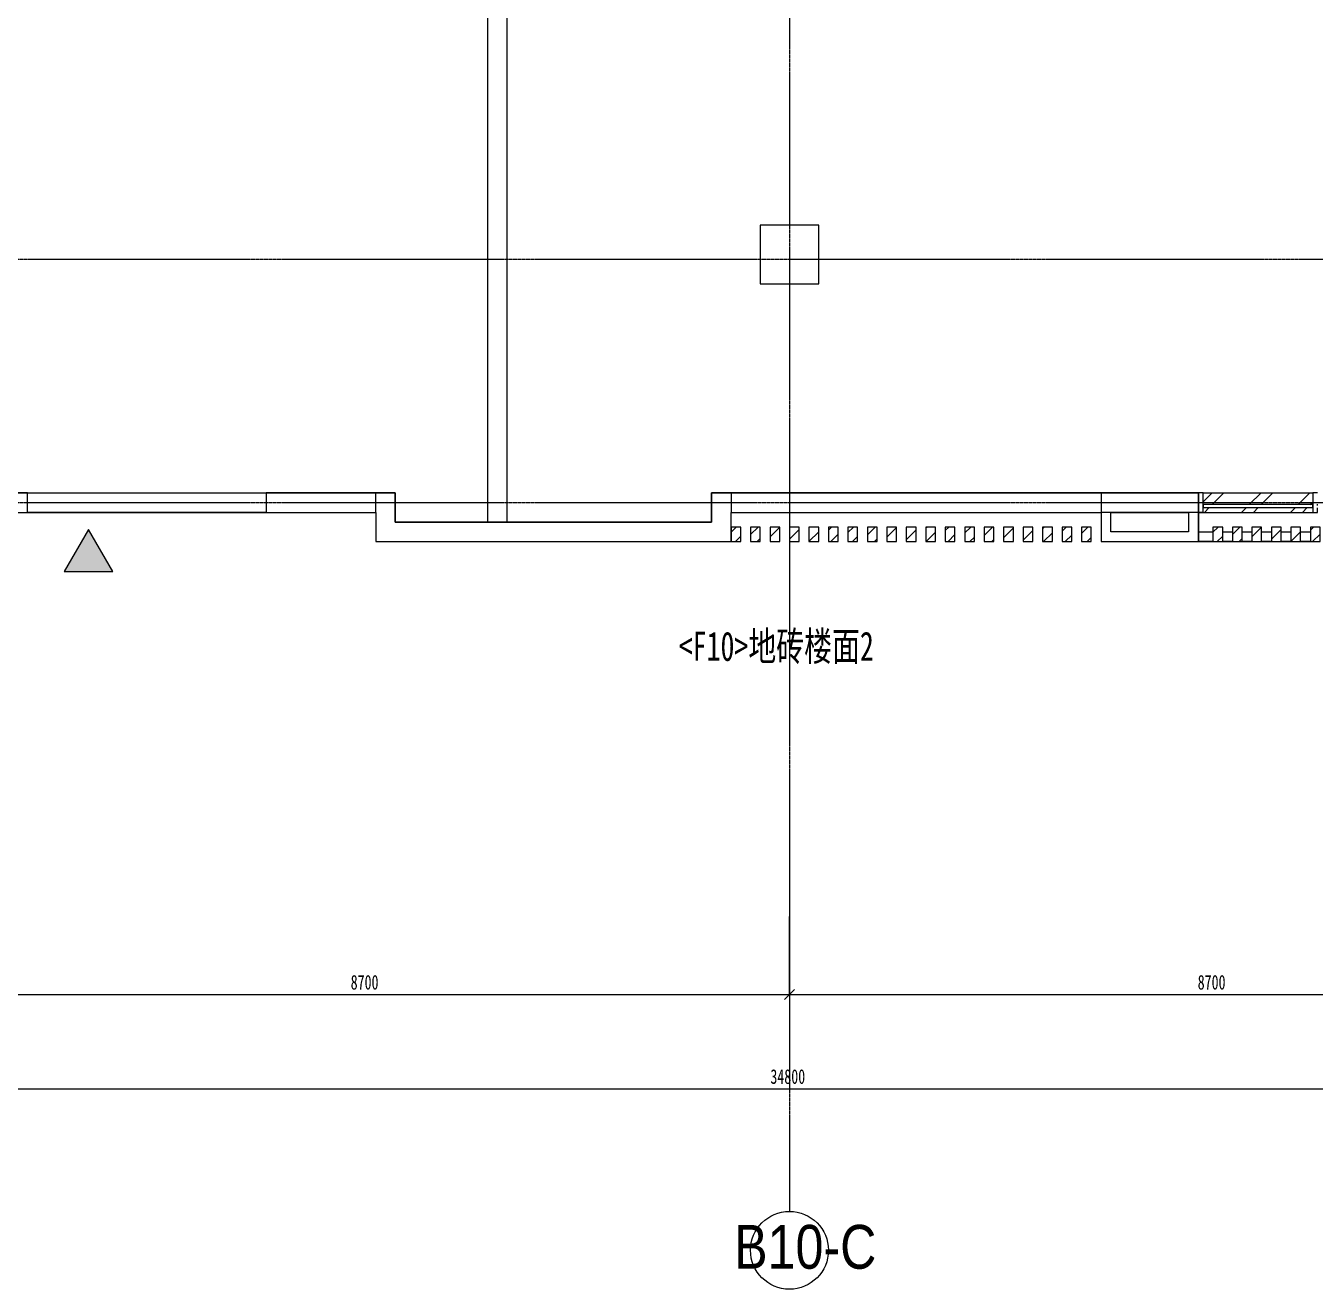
# Model space of a CAD drawing. Header units: millimetres. Extents: x 147592 to 201688, y -27981 to 8299.
# Drawn here: x 166156 to 179400, y -27981 to -15000 of the extents above; entities that cross this region are included whole.
import ezdxf

# ---------------------------------------------------------------- set-up
doc = ezdxf.new("R2010")
doc.units = ezdxf.units.MM
doc.linetypes.add('轴网线', pattern=[22.24, 12.7, -3.18, 3.18, -3.18])
for name, color, linetype, lineweight in [('A-____-____-DIMS', 7, 'Continuous', 5), ('A-____-____-DIMS-100', 7, 'Continuous', 5), ('A-DETL-GENF-OTLN', 7, 'Continuous', 5), ('A-FLOR-____-IDEN', 7, 'Continuous', 5), ('A-GENM-____-OTLN', 7, 'Continuous', 5), ('A-GLAZ-CURT-MCUT', 7, 'Continuous', 5), ('A-GLAZ-CWMG-MCUT', 7, 'Continuous', 13), ('A-GLAZ-CWMG-OTLN', 7, 'Continuous', 5), ('A-WALL-____-MCUT', 7, 'Continuous', 13), ('A-WALL-____-OTLN', 7, 'Continuous', 13), ('I-WALL-____-OTLN', 7, 'Continuous', 13), ('S-COLS-____-MCUT', 7, 'Continuous', 5), ('S-GRID-____-IDEN', 7, 'Continuous', 5), ('S-GRID-____-OTLN', 7, 'Continuous', 5)]:
    doc.layers.add(name, color=color, linetype=linetype, lineweight=lineweight)
doc.layers.add('A-FLOR-____-OTLN', color=7, linetype='Continuous', lineweight=13, true_color=0x007f00)
doc.styles.add('TJ_FangSong_Narrow', font='', dxfattribs={"height": 450})
doc.styles.add('仿宋', font='', dxfattribs={"width": 0.7, "height": 300})
doc.styles.add('仿宋_1', font='', dxfattribs={"width": 0.7, "height": 150})
doc.styles.get('TJ_FangSong_Narrow').set_extended_font_data('TJ_FangSong_Narrow')
doc.styles.get('仿宋').set_extended_font_data('FangSong')
doc.styles.get('仿宋_1').set_extended_font_data('FangSong')
doc.dimstyles.new('对角线_-_1_5mm_仿宋_1', dxfattribs={"dimscale": 304.8, "dimtxt": 193.128667, "dimasz": 0.328084, "dimexe": 0.82021, "dimexo": 0.0625, "dimgap": 0.065617, "dimtad": 1, "dimdec": 0, "dimdsep": 46, "dimtxsty": '仿宋_1', "dimblk1": 'OBLIQUE', "dimblk2": 'OBLIQUE', "dimsah": 1, "dimcen": 0.09, "dimdle": 0.656168, "dimazin": 0, "dimtfac": 1, "dimtdec": 4, "dimtix": 1, "dimtmove": 0, "dimatfit": 3, "dimfxl": 2.624672, "dimfxlon": 1, "dimtvp": 1, "dimtolj": 1, "dimtzin": 0, "dimarcsym": 2})
pattern_1 = [(45, (0, 0), (-251.4472, 251.4472), []), (45, (0, 381), (-251.4472, 251.4472), [])]

# ---------------------------------------------------------------- blocks, each defined once
blk = doc.blocks.new('矩形竖梃 - 100_100mm 木色铝方通-3120508-二层给排水_消防平面图')
at = {"layer": 'A-GLAZ-CWMG-OTLN', "true_color": 0x515151}
h = blk.add_hatch(dxfattribs=at)
h.set_pattern_fill('FP_1', color=251, style=0, pattern_type=2)
h.set_pattern_definition([(135, (177050.01, 20300), (-70.71068, -70.71068), [])])
h.paths.add_polyline_path([(-50, 0), (-50, 150), (50, 150), (50, 0)], flags=0)
at = {"layer": 'A-GLAZ-CWMG-MCUT', "color": 251, "lineweight": 5, "true_color": 0x515151}
for p, q in [((-50, 150), (50, 150)), ((-50, 0), (-50, 150)), ((50, 150), (50, 0)), ((50, 0), (-50, 0))]:
    blk.add_line(p, q, dxfattribs=at)
blk = doc.blocks.new('矩形竖梃 - 100_100mm 木色铝方通-V1-二层给排水_消防平面图')
at = {"layer": 'A-GLAZ-CWMG-OTLN', "true_color": 0x515151}
h = blk.add_hatch(dxfattribs=at)
h.set_pattern_fill('FP_2', color=251, style=0, pattern_type=2)
h.set_pattern_definition([(135, (176850.01, 20300), (-70.71068, -70.71068), [])])
h.paths.add_polyline_path([(-50, 0), (-50, 150), (50, 150), (50, 0)], flags=0)
at = {"layer": 'A-GLAZ-CWMG-MCUT', "color": 251, "lineweight": 5, "true_color": 0x515151}
for p, q in [((-50, 150), (50, 150)), ((-50, 0), (-50, 150)), ((50, 150), (50, 0)), ((50, 0), (-50, 0))]:
    blk.add_line(p, q, dxfattribs=at)
blk = doc.blocks.new('矩形竖梃 - 100_100mm 木色铝方通-V2-二层给排水_消防平面图')
at = {"layer": 'A-GLAZ-CWMG-OTLN', "true_color": 0x515151}
h = blk.add_hatch(dxfattribs=at)
h.set_pattern_fill('FP_3', color=251, style=0, pattern_type=2)
h.set_pattern_definition([(135, (176650.01, 20300), (-70.71068, -70.71068), [])])
h.paths.add_polyline_path([(-50, 0), (-50, 150), (50, 150), (50, 0)], flags=0)
at = {"layer": 'A-GLAZ-CWMG-MCUT', "color": 251, "lineweight": 5, "true_color": 0x515151}
for p, q in [((-50, 150), (50, 150)), ((-50, 0), (-50, 150)), ((50, 150), (50, 0)), ((50, 0), (-50, 0))]:
    blk.add_line(p, q, dxfattribs=at)
blk = doc.blocks.new('矩形竖梃 - 100_100mm 木色铝方通-V3-二层给排水_消防平面图')
at = {"layer": 'A-GLAZ-CWMG-OTLN', "true_color": 0x515151}
h = blk.add_hatch(dxfattribs=at)
h.set_pattern_fill('FP_4', color=251, style=0, pattern_type=2)
h.set_pattern_definition([(135, (176450.01, 20300), (-70.71068, -70.71068), [])])
h.paths.add_polyline_path([(-50, 0), (-50, 150), (50, 150), (50, 0)], flags=0)
at = {"layer": 'A-GLAZ-CWMG-MCUT', "color": 251, "lineweight": 5, "true_color": 0x515151}
for p, q in [((-50, 150), (50, 150)), ((-50, 0), (-50, 150)), ((50, 150), (50, 0)), ((50, 0), (-50, 0))]:
    blk.add_line(p, q, dxfattribs=at)
blk = doc.blocks.new('矩形竖梃 - 100_100mm 木色铝方通-V4-二层给排水_消防平面图')
at = {"layer": 'A-GLAZ-CWMG-OTLN', "true_color": 0x515151}
h = blk.add_hatch(dxfattribs=at)
h.set_pattern_fill('FP_5', color=251, style=0, pattern_type=2)
h.set_pattern_definition([(135, (176250.01, 20300), (-70.71068, -70.71068), [])])
h.paths.add_polyline_path([(-50, 0), (-50, 150), (50, 150), (50, 0)], flags=0)
at = {"layer": 'A-GLAZ-CWMG-MCUT', "color": 251, "lineweight": 5, "true_color": 0x515151}
for p, q in [((-50, 150), (50, 150)), ((-50, 0), (-50, 150)), ((50, 150), (50, 0)), ((50, 0), (-50, 0))]:
    blk.add_line(p, q, dxfattribs=at)
blk = doc.blocks.new('矩形竖梃 - 100_100mm 木色铝方通-V5-二层给排水_消防平面图')
at = {"layer": 'A-GLAZ-CWMG-OTLN', "true_color": 0x515151}
h = blk.add_hatch(dxfattribs=at)
h.set_pattern_fill('FP_6', color=251, style=0, pattern_type=2)
h.set_pattern_definition([(135, (176050.01, 20300), (-70.71068, -70.71068), [])])
h.paths.add_polyline_path([(-50, 0), (-50, 150), (50, 150), (50, 0)], flags=0)
at = {"layer": 'A-GLAZ-CWMG-MCUT', "color": 251, "lineweight": 5, "true_color": 0x515151}
for p, q in [((-50, 150), (50, 150)), ((-50, 0), (-50, 150)), ((50, 150), (50, 0)), ((50, 0), (-50, 0))]:
    blk.add_line(p, q, dxfattribs=at)
blk = doc.blocks.new('矩形竖梃 - 100_100mm 木色铝方通-V6-二层给排水_消防平面图')
at = {"layer": 'A-GLAZ-CWMG-OTLN', "true_color": 0x515151}
h = blk.add_hatch(dxfattribs=at)
h.set_pattern_fill('FP_7', color=251, style=0, pattern_type=2)
h.set_pattern_definition([(135, (175850.01, 20300), (-70.71068, -70.71068), [])])
h.paths.add_polyline_path([(-50, 0), (-50, 150), (50, 150), (50, 0)], flags=0)
at = {"layer": 'A-GLAZ-CWMG-MCUT', "color": 251, "lineweight": 5, "true_color": 0x515151}
for p, q in [((-50, 150), (50, 150)), ((-50, 0), (-50, 150)), ((50, 150), (50, 0)), ((50, 0), (-50, 0))]:
    blk.add_line(p, q, dxfattribs=at)
blk = doc.blocks.new('矩形竖梃 - 100_100mm 木色铝方通-V7-二层给排水_消防平面图')
at = {"layer": 'A-GLAZ-CWMG-OTLN', "true_color": 0x515151}
h = blk.add_hatch(dxfattribs=at)
h.set_pattern_fill('FP_8', color=251, style=0, pattern_type=2)
h.set_pattern_definition([(135, (175650.01, 20300), (-70.71068, -70.71068), [])])
h.paths.add_polyline_path([(-50, 0), (-50, 150), (50, 150), (50, 0)], flags=0)
at = {"layer": 'A-GLAZ-CWMG-MCUT', "color": 251, "lineweight": 5, "true_color": 0x515151}
for p, q in [((-50, 150), (50, 150)), ((-50, 0), (-50, 150)), ((50, 150), (50, 0)), ((50, 0), (-50, 0))]:
    blk.add_line(p, q, dxfattribs=at)
blk = doc.blocks.new('矩形竖梃 - 100_100mm 木色铝方通-V8-二层给排水_消防平面图')
at = {"layer": 'A-GLAZ-CWMG-OTLN', "true_color": 0x515151}
h = blk.add_hatch(dxfattribs=at)
h.set_pattern_fill('FP_9', color=251, style=0, pattern_type=2)
h.set_pattern_definition([(135, (175450.01, 20300), (-70.71068, -70.71068), [])])
h.paths.add_polyline_path([(-50, 0), (-50, 150), (50, 150), (50, 0)], flags=0)
at = {"layer": 'A-GLAZ-CWMG-MCUT', "color": 251, "lineweight": 5, "true_color": 0x515151}
for p, q in [((-50, 150), (50, 150)), ((-50, 0), (-50, 150)), ((50, 150), (50, 0)), ((50, 0), (-50, 0))]:
    blk.add_line(p, q, dxfattribs=at)
blk = doc.blocks.new('矩形竖梃 - 100_100mm 木色铝方通-V9-二层给排水_消防平面图')
at = {"layer": 'A-GLAZ-CWMG-OTLN', "true_color": 0x515151}
h = blk.add_hatch(dxfattribs=at)
h.set_pattern_fill('FP_10', color=251, style=0, pattern_type=2)
h.set_pattern_definition([(135, (175250.01, 20300), (-70.71068, -70.71068), [])])
h.paths.add_polyline_path([(-50, 0), (-50, 150), (50, 150), (50, 0)], flags=0)
at = {"layer": 'A-GLAZ-CWMG-MCUT', "color": 251, "lineweight": 5, "true_color": 0x515151}
for p, q in [((-50, 150), (50, 150)), ((-50, 0), (-50, 150)), ((50, 150), (50, 0)), ((50, 0), (-50, 0))]:
    blk.add_line(p, q, dxfattribs=at)
blk = doc.blocks.new('矩形竖梃 - 100_100mm 木色铝方通-V10-二层给排水_消防平面图')
at = {"layer": 'A-GLAZ-CWMG-OTLN', "true_color": 0x515151}
h = blk.add_hatch(dxfattribs=at)
h.set_pattern_fill('FP_11', color=251, style=0, pattern_type=2)
h.set_pattern_definition([(135, (175050.01, 20300), (-70.71068, -70.71068), [])])
h.paths.add_polyline_path([(-50, 0), (-50, 150), (50, 150), (50, 0)], flags=0)
at = {"layer": 'A-GLAZ-CWMG-MCUT', "color": 251, "lineweight": 5, "true_color": 0x515151}
for p, q in [((-50, 150), (50, 150)), ((-50, 0), (-50, 150)), ((50, 150), (50, 0)), ((50, 0), (-50, 0))]:
    blk.add_line(p, q, dxfattribs=at)
blk = doc.blocks.new('矩形竖梃 - 100_100mm 木色铝方通-V11-二层给排水_消防平面图')
at = {"layer": 'A-GLAZ-CWMG-OTLN', "true_color": 0x515151}
h = blk.add_hatch(dxfattribs=at)
h.set_pattern_fill('FP_12', color=251, style=0, pattern_type=2)
h.set_pattern_definition([(135, (174850.01, 20300), (-70.71068, -70.71068), [])])
h.paths.add_polyline_path([(-50, 0), (-50, 150), (50, 150), (50, 0)], flags=0)
at = {"layer": 'A-GLAZ-CWMG-MCUT', "color": 251, "lineweight": 5, "true_color": 0x515151}
for p, q in [((-50, 150), (50, 150)), ((-50, 0), (-50, 150)), ((50, 150), (50, 0)), ((50, 0), (-50, 0))]:
    blk.add_line(p, q, dxfattribs=at)
blk = doc.blocks.new('矩形竖梃 - 100_100mm 木色铝方通-V12-二层给排水_消防平面图')
at = {"layer": 'A-GLAZ-CWMG-OTLN', "true_color": 0x515151}
h = blk.add_hatch(dxfattribs=at)
h.set_pattern_fill('FP_13', color=251, style=0, pattern_type=2)
h.set_pattern_definition([(135, (174650.01, 20300), (-70.71068, -70.71068), [])])
h.paths.add_polyline_path([(-50, 0), (-50, 150), (50, 150), (50, 0)], flags=0)
at = {"layer": 'A-GLAZ-CWMG-MCUT', "color": 251, "lineweight": 5, "true_color": 0x515151}
for p, q in [((-50, 150), (50, 150)), ((-50, 0), (-50, 150)), ((50, 150), (50, 0)), ((50, 0), (-50, 0))]:
    blk.add_line(p, q, dxfattribs=at)
blk = doc.blocks.new('矩形竖梃 - 100_100mm 木色铝方通-V13-二层给排水_消防平面图')
at = {"layer": 'A-GLAZ-CWMG-OTLN', "true_color": 0x515151}
h = blk.add_hatch(dxfattribs=at)
h.set_pattern_fill('FP_14', color=251, style=0, pattern_type=2)
h.set_pattern_definition([(135, (174450.01, 20300), (-70.71068, -70.71068), [])])
h.paths.add_polyline_path([(-50, 0), (-50, 150), (50, 150), (50, 0)], flags=0)
at = {"layer": 'A-GLAZ-CWMG-MCUT', "color": 251, "lineweight": 5, "true_color": 0x515151}
for p, q in [((-50, 150), (50, 150)), ((-50, 0), (-50, 150)), ((50, 150), (50, 0)), ((50, 0), (-50, 0))]:
    blk.add_line(p, q, dxfattribs=at)
blk = doc.blocks.new('矩形竖梃 - 100_100mm 木色铝方通-V14-二层给排水_消防平面图')
at = {"layer": 'A-GLAZ-CWMG-OTLN', "true_color": 0x515151}
h = blk.add_hatch(dxfattribs=at)
h.set_pattern_fill('FP_15', color=251, style=0, pattern_type=2)
h.set_pattern_definition([(135, (174250.01, 20300), (-70.71068, -70.71068), [])])
h.paths.add_polyline_path([(-50, 0), (-50, 150), (50, 150), (50, 0)], flags=0)
at = {"layer": 'A-GLAZ-CWMG-MCUT', "color": 251, "lineweight": 5, "true_color": 0x515151}
for p, q in [((-50, 150), (50, 150)), ((-50, 0), (-50, 150)), ((50, 150), (50, 0)), ((50, 0), (-50, 0))]:
    blk.add_line(p, q, dxfattribs=at)
blk = doc.blocks.new('矩形竖梃 - 100_100mm 木色铝方通-V15-二层给排水_消防平面图')
at = {"layer": 'A-GLAZ-CWMG-OTLN', "true_color": 0x515151}
h = blk.add_hatch(dxfattribs=at)
h.set_pattern_fill('FP_16', color=251, style=0, pattern_type=2)
h.set_pattern_definition([(135, (174050.01, 20300), (-70.71068, -70.71068), [])])
h.paths.add_polyline_path([(-50, 0), (-50, 150), (50, 150), (50, 0)], flags=0)
at = {"layer": 'A-GLAZ-CWMG-MCUT', "color": 251, "lineweight": 5, "true_color": 0x515151}
for p, q in [((-50, 150), (50, 150)), ((-50, 0), (-50, 150)), ((50, 150), (50, 0)), ((50, 0), (-50, 0))]:
    blk.add_line(p, q, dxfattribs=at)
blk = doc.blocks.new('矩形竖梃 - 100_100mm 木色铝方通-V16-二层给排水_消防平面图')
at = {"layer": 'A-GLAZ-CWMG-OTLN', "true_color": 0x515151}
h = blk.add_hatch(dxfattribs=at)
h.set_pattern_fill('FP_17', color=251, style=0, pattern_type=2)
h.set_pattern_definition([(135, (173850.01, 20300), (-70.71068, -70.71068), [])])
h.paths.add_polyline_path([(-50, 0), (-50, 150), (50, 150), (50, 0)], flags=0)
at = {"layer": 'A-GLAZ-CWMG-MCUT', "color": 251, "lineweight": 5, "true_color": 0x515151}
for p, q in [((-50, 150), (50, 150)), ((-50, 0), (-50, 150)), ((50, 150), (50, 0)), ((50, 0), (-50, 0))]:
    blk.add_line(p, q, dxfattribs=at)
blk = doc.blocks.new('矩形竖梃 - 100_100mm 木色铝方通-V17-二层给排水_消防平面图')
at = {"layer": 'A-GLAZ-CWMG-OTLN', "true_color": 0x515151}
h = blk.add_hatch(dxfattribs=at)
h.set_pattern_fill('FP_18', color=251, style=0, pattern_type=2)
h.set_pattern_definition([(135, (173650.01, 20300), (-70.71068, -70.71068), [])])
h.paths.add_polyline_path([(-50, 0), (-50, 150), (50, 150), (50, 0)], flags=0)
at = {"layer": 'A-GLAZ-CWMG-MCUT', "color": 251, "lineweight": 5, "true_color": 0x515151}
for p, q in [((-50, 150), (50, 150)), ((-50, 0), (-50, 150)), ((50, 150), (50, 0)), ((50, 0), (-50, 0))]:
    blk.add_line(p, q, dxfattribs=at)
blk = doc.blocks.new('矩形竖梃 - 100_100mm 木色铝方通-V44-二层给排水_消防平面图')
at = {"layer": 'A-GLAZ-CWMG-OTLN', "true_color": 0x515151}
h = blk.add_hatch(dxfattribs=at)
h.set_pattern_fill('FP_46', color=251, style=0, pattern_type=2)
h.set_pattern_definition([(135, (179400.01, 20300), (-70.71068, -70.71068), [])])
h.paths.add_polyline_path([(-50, 0), (-50, 150), (50, 150), (50, 0)], flags=0)
at = {"layer": 'A-GLAZ-CWMG-MCUT', "color": 251, "lineweight": 5, "true_color": 0x515151}
for p, q in [((-50, 150), (50, 150)), ((-50, 0), (-50, 150)), ((50, 150), (50, 0)), ((50, 0), (-50, 0))]:
    blk.add_line(p, q, dxfattribs=at)
blk = doc.blocks.new('矩形竖梃 - 100_100mm 木色铝方通-V45-二层给排水_消防平面图')
at = {"layer": 'A-GLAZ-CWMG-OTLN', "true_color": 0x515151}
h = blk.add_hatch(dxfattribs=at)
h.set_pattern_fill('FP_47', color=251, style=0, pattern_type=2)
h.set_pattern_definition([(135, (179200.01, 20300), (-70.71068, -70.71068), [])])
h.paths.add_polyline_path([(-50, 0), (-50, 150), (50, 150), (50, 0)], flags=0)
at = {"layer": 'A-GLAZ-CWMG-MCUT', "color": 251, "lineweight": 5, "true_color": 0x515151}
for p, q in [((-50, 150), (50, 150)), ((-50, 0), (-50, 150)), ((50, 150), (50, 0)), ((50, 0), (-50, 0))]:
    blk.add_line(p, q, dxfattribs=at)
blk = doc.blocks.new('矩形竖梃 - 100_100mm 木色铝方通-V46-二层给排水_消防平面图')
at = {"layer": 'A-GLAZ-CWMG-OTLN', "true_color": 0x515151}
h = blk.add_hatch(dxfattribs=at)
h.set_pattern_fill('FP_48', color=251, style=0, pattern_type=2)
h.set_pattern_definition([(135, (179000.01, 20300), (-70.71068, -70.71068), [])])
h.paths.add_polyline_path([(-50, 0), (-50, 150), (50, 150), (50, 0)], flags=0)
at = {"layer": 'A-GLAZ-CWMG-MCUT', "color": 251, "lineweight": 5, "true_color": 0x515151}
for p, q in [((-50, 150), (50, 150)), ((-50, 0), (-50, 150)), ((50, 150), (50, 0)), ((50, 0), (-50, 0))]:
    blk.add_line(p, q, dxfattribs=at)
blk = doc.blocks.new('矩形竖梃 - 100_100mm 木色铝方通-V47-二层给排水_消防平面图')
at = {"layer": 'A-GLAZ-CWMG-OTLN', "true_color": 0x515151}
h = blk.add_hatch(dxfattribs=at)
h.set_pattern_fill('FP_49', color=251, style=0, pattern_type=2)
h.set_pattern_definition([(135, (178800.01, 20300), (-70.71068, -70.71068), [])])
h.paths.add_polyline_path([(-50, 0), (-50, 150), (50, 150), (50, 0)], flags=0)
at = {"layer": 'A-GLAZ-CWMG-MCUT', "color": 251, "lineweight": 5, "true_color": 0x515151}
for p, q in [((-50, 150), (50, 150)), ((-50, 0), (-50, 150)), ((50, 150), (50, 0)), ((50, 0), (-50, 0))]:
    blk.add_line(p, q, dxfattribs=at)
blk = doc.blocks.new('矩形竖梃 - 100_100mm 木色铝方通-V48-二层给排水_消防平面图')
at = {"layer": 'A-GLAZ-CWMG-OTLN', "true_color": 0x515151}
h = blk.add_hatch(dxfattribs=at)
h.set_pattern_fill('FP_50', color=251, style=0, pattern_type=2)
h.set_pattern_definition([(135, (178600.01, 20300), (-70.71068, -70.71068), [])])
h.paths.add_polyline_path([(-50, 0), (-50, 150), (50, 150), (50, 0)], flags=0)
at = {"layer": 'A-GLAZ-CWMG-MCUT', "color": 251, "lineweight": 5, "true_color": 0x515151}
for p, q in [((-50, 150), (50, 150)), ((-50, 0), (-50, 150)), ((50, 150), (50, 0)), ((50, 0), (-50, 0))]:
    blk.add_line(p, q, dxfattribs=at)
blk = doc.blocks.new('矩形竖梃 - 100_100mm 木色铝方通-V49-二层给排水_消防平面图')
at = {"layer": 'A-GLAZ-CWMG-OTLN', "true_color": 0x515151}
h = blk.add_hatch(dxfattribs=at)
h.set_pattern_fill('FP_51', color=251, style=0, pattern_type=2)
h.set_pattern_definition([(135, (178400.01, 20300), (-70.71068, -70.71068), [])])
h.paths.add_polyline_path([(-50, 0), (-50, 150), (50, 150), (50, 0)], flags=0)
at = {"layer": 'A-GLAZ-CWMG-MCUT', "color": 251, "lineweight": 5, "true_color": 0x515151}
for p, q in [((-50, 150), (50, 150)), ((-50, 0), (-50, 150)), ((50, 150), (50, 0)), ((50, 0), (-50, 0))]:
    blk.add_line(p, q, dxfattribs=at)
blk = doc.blocks.new('系统嵌板 - TJ玻璃_30-2184563-二层给排水_消防平面图')
at = {"layer": 'A-GLAZ-CURT-MCUT', "color": 251, "true_color": 0x515151}
for p, q in [((562.5, -50), (-562.5, -50)), ((-562.5, -50), (-562.5, -80)), ((-562.5, -80), (562.5, -80)), ((562.5, -80), (562.5, -50))]:
    blk.add_line(p, q, dxfattribs=at)
blk = doc.blocks.new('矩形竖梃 - 50_200mm 长方形-1943585-二层给排水_消防平面图')
at = {"layer": 'A-GLAZ-CWMG-OTLN', "true_color": 0x8b8b8b}
h = blk.add_hatch(dxfattribs=at)
h.set_pattern_fill('FP_122', color=252, style=0, pattern_type=2)
h.set_pattern_definition(pattern_1)
h.paths.add_polyline_path([(179375, -20000), (179375, -19950), (178475, -19950), (178475, -20000)], flags=0)
h.paths.add_polyline_path([(179375, -19920), (179375, -19800), (178475, -19800), (178475, -19920)], flags=0)
at = {"layer": 'A-GLAZ-CWMG-OTLN', "color": 251, "true_color": 0x515151}
for p, q in [((178475, -19800), (179375, -19800)), ((178475, -20000), (179375, -20000))]:
    blk.add_line(p, q, dxfattribs=at)
blk = doc.blocks.new('矩形竖梃 - 50_200mm 长方形-1943304-二层给排水_消防平面图')
at = {"layer": 'A-GLAZ-CWMG-OTLN', "true_color": 0x8b8b8b}
h = blk.add_hatch(dxfattribs=at)
h.set_pattern_fill('FP_121', color=252, style=0, pattern_type=2)
h.set_pattern_definition(pattern_1)
h.paths.add_polyline_path([(178250, -20000), (178475, -20000), (178475, -19950), (178250, -19950)], flags=0)
h.paths.add_polyline_path([(178475, -19920), (178475, -19800), (178250, -19800), (178250, -19920)], flags=0)
at = {"layer": 'A-GLAZ-CWMG-OTLN', "color": 251, "true_color": 0x515151}
for p, q in [((178250, -19800), (178475, -19800)), ((178250, -20000), (178475, -20000))]:
    blk.add_line(p, q, dxfattribs=at)
blk = doc.blocks.new('矩形竖梃 - 50_200mm 长方形-V129-二层给排水_消防平面图')
at = {"layer": 'A-GLAZ-CWMG-MCUT', "color": 251, "lineweight": 5, "true_color": 0x515151}
for p, q in [((-50, 200), (0, 200)), ((-50, 0), (-50, 200)), ((0, 200), (0, 0)), ((0, 0), (-50, 0))]:
    blk.add_line(p, q, dxfattribs=at)
blk = doc.blocks.new('矩形竖梃 - 50_200mm 长方形-V142-二层给排水_消防平面图')
at = {"layer": 'A-GLAZ-CWMG-MCUT', "color": 251, "lineweight": 5, "true_color": 0x515151}
for p, q in [((-25, 200), (25, 200)), ((25, 200), (25, 0)), ((-25, 72.5), (-25, 85)), ((-25, 0), (-25, 47.5)), ((25, 0), (-25, 0))]:
    blk.add_line(p, q, dxfattribs=at)
blk = doc.blocks.new('标记_消防救援窗_平立面联动 - 标记_消防救援窗_平立面联动-1856936-二层给排水_消防平面图')
at = {"layer": 'A-GENM-____-OTLN', "true_color": 0xff8888}
blk.add_hatch(color=11, dxfattribs=at).paths.add_polyline_path([(-250, -933), (250, -933), (0, -500)], flags=0)
at = {"layer": 'A-DETL-GENF-OTLN', "color": 251, "true_color": 0x515151}
for p, q in [((0, -500), (-250, -933)), ((250, -933), (0, -500)), ((-250, -933), (250, -933))]:
    blk.add_line(p, q, dxfattribs=at)
blk = doc.blocks.new('矩形竖梃 - 100_100mm 木色铝方通-V209-二层给排水_消防平面图')
at = {"layer": 'A-GLAZ-CWMG-OTLN', "true_color": 0x515151}
h = blk.add_hatch(dxfattribs=at)
h.set_pattern_fill('FP_176', color=251, style=0, pattern_type=2)
h.set_pattern_definition([(135, (173450.01, 20300), (-70.71068, -70.71068), [])])
h.paths.add_polyline_path([(-50, 0), (-50, 150), (50, 150), (50, 0)], flags=0)
at = {"layer": 'A-GLAZ-CWMG-MCUT', "color": 251, "lineweight": 5, "true_color": 0x515151}
for p, q in [((-50, 150), (50, 150)), ((-50, 0), (-50, 150)), ((50, 150), (50, 0)), ((50, 0), (-50, 0))]:
    blk.add_line(p, q, dxfattribs=at)
blk = doc.blocks.new('DIMBLOCK17-二层给排水_消防平面图')
at = {"layer": 'A-____-____-DIMS-100', "color": 173, "true_color": 0x5151ff}
for p, q in [((165300, -24153), (165300, -25203)), ((165300, -24953), (165300, -24153)), ((174000, -24153), (174000, -25203)), ((174000, -24953), (174000, -24153)), ((165300, -24953), (165250, -25003)), ((165300, -24953), (165350, -24903)), ((165300, -24953), (174000, -24953)), ((174000, -24953), (173950, -25003)), ((174000, -24953), (174050, -24903))]:
    blk.add_line(p, q, dxfattribs=at)
at = {"layer": 'A-____-____-DIMS-100', "color": 0, "insert": (169493, -24752), "char_height": 150, "width": 377.27, "attachment_point": 1, "line_spacing_factor": 0.898273, "style": '仿宋_1'}
blk.add_mtext('8700', dxfattribs=at)
blk = doc.blocks.new('_Oblique')
at = {"color": 0, "linetype": 'ByBlock', "lineweight": -2}
blk.add_line((-0.5, -0.5), (0.5, 0.5), dxfattribs=at)
blk = doc.blocks.new('DIMBLOCK18-二层给排水_消防平面图')
at = {"layer": 'A-____-____-DIMS-100', "color": 173, "true_color": 0x5151ff}
for p, q in [((174000, -24153), (174000, -25203)), ((174000, -24953), (174000, -24153)), ((182700, -24153), (182700, -25203)), ((182700, -24953), (182700, -24153)), ((174000, -24953), (173950, -25003)), ((174000, -24953), (174050, -24903)), ((174000, -24953), (182700, -24953)), ((182700, -24953), (182650, -25003)), ((182700, -24953), (182750, -24903))]:
    blk.add_line(p, q, dxfattribs=at)
at = {"layer": 'A-____-____-DIMS-100', "color": 0, "insert": (178193, -24752), "char_height": 150, "width": 377.27, "attachment_point": 1, "line_spacing_factor": 0.898273, "style": '仿宋_1'}
blk.add_mtext('8700', dxfattribs=at)
blk = doc.blocks.new('DIMBLOCK20-二层给排水_消防平面图')
at = {"layer": 'A-____-____-DIMS-100', "color": 173, "true_color": 0x5151ff}
for p, q in [((156600, -25123), (156600, -26173)), ((156600, -25923), (156600, -25123)), ((191400, -25123), (191400, -26173)), ((191400, -25923), (191400, -25123)), ((156400, -25923), (191600, -25923)), ((156600, -25923), (156550, -25973)), ((156600, -25923), (156650, -25873)), ((191400, -25923), (191350, -25973)), ((191400, -25923), (191450, -25873))]:
    blk.add_line(p, q, dxfattribs=at)
at = {"layer": 'A-____-____-DIMS-100', "color": 0, "insert": (173804, -25721), "char_height": 150, "width": 471.59, "attachment_point": 1, "line_spacing_factor": 0.898273, "style": '仿宋_1'}
blk.add_mtext('34800', dxfattribs=at)
blk = doc.blocks.new('轴网 - R4_0-512320-二层给排水_消防平面图')
at = {"layer": 'S-GRID-____-IDEN', "color": 173, "true_color": 0x5151ff}
blk.add_circle((0, 0), 4, dxfattribs=at)
blk = doc.blocks.new('YXQH_ST_B9-20_rvt-1-二层给排水_消防平面图')
at = {"layer": 'A-FLOR-____-OTLN', "color": 95, "lineweight": 18, "true_color": 0x51a751}
for p, q in [((165000, -20000), (169750, -20000)), ((169750, -20000), (169750, -20300)), ((173400, -20150), (173400, -20000)), ((173400, -20000), (177200, -20000)), ((177300, -20000), (177200, -20000)), ((177200, -20000), (177200, -20300)), ((178100, -20000), (177300, -20000)), ((178200, -20000), (178100, -20000)), ((178250, -20000), (178200, -20000)), ((173400, -20300), (173400, -20150)), ((169750, -20300), (173400, -20300)), ((177200, -20300), (178200, -20300)), ((178200, -20300), (178350, -20300)), ((178450, -20300), (178550, -20300)), ((178650, -20300), (178750, -20300)), ((178850, -20300), (178950, -20300)), ((179050, -20300), (179150, -20300)), ((179250, -20300), (179350, -20300))]:
    blk.add_line(p, q, dxfattribs=at)
at = {"layer": 'I-WALL-____-OTLN', "color": 251, "lineweight": 18, "true_color": 0x515151}
for p, q in [((177200, -19800), (177200, -20000)), ((177200, -19800), (178200, -19800)), ((177300, -20000), (177200, -20000)), ((178100, -20000), (177300, -20000)), ((178200, -20000), (178100, -20000)), ((178250, -20000), (178200, -20000))]:
    blk.add_line(p, q, dxfattribs=at)
at = {"layer": 'S-COLS-____-MCUT', "color": 251, "lineweight": 18, "true_color": 0x515151}
for p, q in [((174300, -17050), (173700, -17050)), ((173700, -17050), (173700, -17650)), ((174300, -17650), (174300, -17050)), ((173700, -17650), (174300, -17650))]:
    blk.add_line(p, q, dxfattribs=at)
blk = doc.blocks.new('YXQH_AR_B9-20_rvt-1-二层给排水_消防平面图')
at = {"layer": 'A-FLOR-____-IDEN', "color": 173, "true_color": 0x5151ff}
blk.add_line((174000, -20100), (174000, -21068.4), dxfattribs=at)
at = {"layer": 'A-FLOR-____-OTLN', "color": 8, "lineweight": 5, "true_color": 0x7f7f7f}
for p, q in [((165200, -19800), (169950, -19800)), ((169950, -19800), (169950, -20100)), ((173200, -20100), (173200, -19800)), ((173200, -19800), (177200, -19800)), ((169950, -20100), (170900, -20100)), ((170900, -20100), (171100, -20100)), ((171100, -20100), (173200, -20100)), ((178250, -20000), (178200, -20000)), ((178200, -20000), (178200, -20300)), ((178200, -20300), (178350, -20300)), ((178450, -20300), (178550, -20300)), ((178650, -20300), (178750, -20300)), ((178850, -20300), (178950, -20300)), ((179050, -20300), (179150, -20300)), ((179250, -20300), (179350, -20300))]:
    blk.add_line(p, q, dxfattribs=at)
at = {"layer": 'A-WALL-____-MCUT', "color": 251, "lineweight": 5, "true_color": 0x515151}
for p, q in [((170900, -12300), (170900, -20100)), ((171100, -20100), (171100, -12300)), ((166175, -19800), (165200, -19800)), ((166175, -20000), (166175, -19800)), ((169750, -19800), (168625, -19800)), ((168625, -19800), (168625, -20000)), ((169750, -20000), (169750, -19800)), ((169950, -19800), (169750, -19800)), ((169950, -20100), (169950, -19800)), ((173400, -19800), (173200, -19800)), ((173200, -19800), (173200, -20100)), ((178200, -19800), (173400, -19800)), ((173400, -19800), (173400, -20000)), ((178200, -20000), (178200, -19800)), ((165200, -20000), (166175, -20000)), ((168625, -20000), (169750, -20000)), ((169750, -20000), (169750, -20300)), ((170900, -20100), (169950, -20100)), ((170900, -20100), (171100, -20100)), ((173200, -20100), (171100, -20100)), ((173400, -20300), (173400, -20000)), ((173400, -20000), (177200, -20000)), ((177200, -20000), (177200, -20300)), ((177300, -20000), (177200, -20000)), ((177300, -20200), (177300, -20000)), ((177300, -20000), (178100, -20000)), ((178100, -20000), (178100, -20200)), ((178200, -20000), (178100, -20000)), ((178200, -20200), (178200, -20000)), ((178100, -20200), (177300, -20200)), ((178200, -20300), (178200, -20200)), ((169750, -20300), (169950, -20300)), ((169950, -20300), (173200, -20300)), ((173200, -20300), (173400, -20300)), ((177200, -20300), (177300, -20300)), ((177300, -20300), (178200, -20300))]:
    blk.add_line(p, q, dxfattribs=at)
at = {"layer": 'A-WALL-____-OTLN', "color": 251, "lineweight": 5, "true_color": 0x515151}
for p, q in [((170900, -12300), (170900, -20100)), ((171100, -20100), (171100, -12300)), ((166175, -19800), (168625, -19800)), ((166175, -20000), (166175, -19800)), ((168625, -19800), (168625, -20000)), ((178200, -19800), (178200, -20000)), ((168625, -20000), (166175, -20000)), ((171100, -20100), (170900, -20100)), ((178250, -20000), (178200, -20000)), ((178200, -20200), (178350, -20200)), ((178200, -20200), (178200, -20300)), ((178450, -20200), (178550, -20200)), ((178650, -20200), (178750, -20200)), ((178850, -20200), (178950, -20200)), ((179050, -20200), (179150, -20200)), ((179250, -20200), (179350, -20200)), ((178350, -20300), (178200, -20300)), ((178550, -20300), (178450, -20300)), ((178750, -20300), (178650, -20300)), ((178950, -20300), (178850, -20300)), ((179150, -20300), (179050, -20300)), ((179350, -20300), (179250, -20300))]:
    blk.add_line(p, q, dxfattribs=at)
at = {"layer": 'S-GRID-____-OTLN', "color": 173, "linetype": '轴网线', "true_color": 0x5151ff}
for p, q in [((174000, 7499.5), (174000, -27181.2)), ((199020.5, -17400), (148525.8, -17400)), ((199020.5, -19900), (148525.8, -19900))]:
    blk.add_line(p, q, dxfattribs=at)
at = {"color": 251, "lineweight": 5, "true_color": 0x515151, "extrusion": (0, 0, -1)}
for name, p in [('矩形竖梃 - 50_200mm 长方形-V129-二层给排水_消防平面图', (-178200, -20000)), ('矩形竖梃 - 50_200mm 长方形-V142-二层给排水_消防平面图', (-179400, -20000)), ('矩形竖梃 - 100_100mm 木色铝方通-V209-二层给排水_消防平面图', (-173450, -20300)), ('矩形竖梃 - 100_100mm 木色铝方通-V17-二层给排水_消防平面图', (-173650, -20300)), ('矩形竖梃 - 100_100mm 木色铝方通-V16-二层给排水_消防平面图', (-173850, -20300)), ('矩形竖梃 - 100_100mm 木色铝方通-V15-二层给排水_消防平面图', (-174050, -20300)), ('矩形竖梃 - 100_100mm 木色铝方通-V14-二层给排水_消防平面图', (-174250, -20300)), ('矩形竖梃 - 100_100mm 木色铝方通-V13-二层给排水_消防平面图', (-174450, -20300)), ('矩形竖梃 - 100_100mm 木色铝方通-V12-二层给排水_消防平面图', (-174650, -20300)), ('矩形竖梃 - 100_100mm 木色铝方通-V11-二层给排水_消防平面图', (-174850, -20300)), ('矩形竖梃 - 100_100mm 木色铝方通-V10-二层给排水_消防平面图', (-175050, -20300)), ('矩形竖梃 - 100_100mm 木色铝方通-V9-二层给排水_消防平面图', (-175250, -20300)), ('矩形竖梃 - 100_100mm 木色铝方通-V8-二层给排水_消防平面图', (-175450, -20300)), ('矩形竖梃 - 100_100mm 木色铝方通-V7-二层给排水_消防平面图', (-175650, -20300)), ('矩形竖梃 - 100_100mm 木色铝方通-V6-二层给排水_消防平面图', (-175850, -20300)), ('矩形竖梃 - 100_100mm 木色铝方通-V5-二层给排水_消防平面图', (-176050, -20300)), ('矩形竖梃 - 100_100mm 木色铝方通-V4-二层给排水_消防平面图', (-176250, -20300)), ('矩形竖梃 - 100_100mm 木色铝方通-V3-二层给排水_消防平面图', (-176450, -20300)), ('矩形竖梃 - 100_100mm 木色铝方通-V2-二层给排水_消防平面图', (-176650, -20300)), ('矩形竖梃 - 100_100mm 木色铝方通-V1-二层给排水_消防平面图', (-176850, -20300)), ('矩形竖梃 - 100_100mm 木色铝方通-3120508-二层给排水_消防平面图', (-177050, -20300)), ('矩形竖梃 - 100_100mm 木色铝方通-V49-二层给排水_消防平面图', (-178400, -20300)), ('矩形竖梃 - 100_100mm 木色铝方通-V48-二层给排水_消防平面图', (-178600, -20300)), ('矩形竖梃 - 100_100mm 木色铝方通-V47-二层给排水_消防平面图', (-178800, -20300)), ('矩形竖梃 - 100_100mm 木色铝方通-V46-二层给排水_消防平面图', (-179000, -20300)), ('矩形竖梃 - 100_100mm 木色铝方通-V45-二层给排水_消防平面图', (-179200, -20300)), ('矩形竖梃 - 100_100mm 木色铝方通-V44-二层给排水_消防平面图', (-179400, -20300))]:
    blk.add_blockref(name, p, dxfattribs=at)
at = {"color": 251, "lineweight": 5, "true_color": 0x515151}
for name, p in [('矩形竖梃 - 50_200mm 长方形-1943304-二层给排水_消防平面图', (0, 0)), ('矩形竖梃 - 50_200mm 长方形-1943585-二层给排水_消防平面图', (0, 0)), ('标记_消防救援窗_平立面联动 - 标记_消防救援窗_平立面联动-1856936-二层给排水_消防平面图', (166800, -19675))]:
    blk.add_blockref(name, p, dxfattribs=at)
at = {"color": 251, "lineweight": 5, "true_color": 0x515151, "rotation": 180}
blk.add_blockref('系统嵌板 - TJ玻璃_30-2184563-二层给排水_消防平面图', (178812.5, -20000), dxfattribs=at)
at = {"color": 251, "lineweight": 5, "true_color": 0x515151, "xscale": 99.99999999999993, "yscale": 99.99999999999993, "zscale": 99.99999999999993, "rotation": 180}
blk.add_blockref('轴网 - R4_0-512320-二层给排水_消防平面图', (174000, -27581.2), dxfattribs=at)
at = {"layer": 'A-FLOR-____-IDEN', "color": 251, "true_color": 0x515151, "insert": (172863.2, -21224.8), "char_height": 300, "width": 2749.788, "attachment_point": 1, "style": '仿宋'}
blk.add_mtext('<F10>地砖楼面2', dxfattribs=at)
at = {"layer": 'S-GRID-____-IDEN', "color": 251, "true_color": 0x515151, "insert": (173431.7, -27320.7), "char_height": 450, "width": 1370.886, "attachment_point": 1, "style": 'TJ_FangSong_Narrow'}
blk.add_mtext('B10-C', dxfattribs=at)
at = {"layer": 'A-____-____-DIMS', "color": 173, "true_color": 0x5151ff}
for base, p1, p2, override, picture, middle in [((174000, -24953.2), (165300, -24153.2), (174000, -24153.2), {"dimpost": '<>', "dimfxl": 8700}, 'DIMBLOCK17-二层给排水_消防平面图', (169650, -24857.4)), ((182700, -24953.2), (174000, -24153.2), (182700, -24153.2), {"dimpost": '<>', "dimfxl": 8700}, 'DIMBLOCK18-二层给排水_消防平面图', (178350, -24857.4)), ((191400, -25922.9), (156600, -25122.9), (191400, -25122.9), {"dimpost": '<>', "dimfxl": 34800}, 'DIMBLOCK20-二层给排水_消防平面图', (174000, -25827))]:
    dim = blk.add_linear_dim(base=base, p1=p1, p2=p2, dimstyle='对角线_-_1_5mm_仿宋_1', override=override, dxfattribs=at)
    dim.commit()
    dim.dimension.update_dxf_attribs({"geometry": picture, "text_midpoint": middle})

msp = doc.modelspace()

# ---------------------------------------------------------------- block references
at = {"lineweight": 5}
for name in ['YXQH_AR_B9-20_rvt-1-二层给排水_消防平面图', 'YXQH_ST_B9-20_rvt-1-二层给排水_消防平面图']:
    msp.add_blockref(name, (0, 0), dxfattribs=at)

doc.saveas('drawing.dxf')
